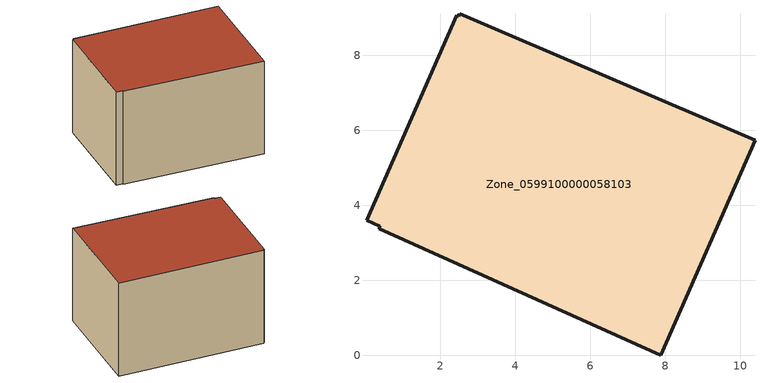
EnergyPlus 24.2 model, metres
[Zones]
Zone_0599100000058103
 floor ground (C_G): 10.39,5.74 7.88,0 0.36,3.38 0.39,3.44 0.03,3.6 2.43,9.06 2.49,9.04 2.52,9.11 z0
 wall outside (C_F): 7.88,0 10.39,5.74 2.52,9.11 2.49,9.04 2.43,9.06 0.03,3.6 0.39,3.44 0.36,3.38 7.88,0 z0:5.83
 roof outside (C_R): 0.03,3.6 0.39,3.44 0.36,3.38 7.88,0 10.39,5.74 2.52,9.11 2.49,9.04 2.43,9.06 z5.83
[BUILDING]
Pand.0599100000058103: North Axis=0; Terrain=City; Loads Convergence Tolerance Value=0.04; Temperature Convergence Tolerance Value=0.4; Solar Distribution=FullExterior; Maximum Number of Warmup Days=25; Minimum Number of Warmup Days=1
[Site:Location]
Rotterdam.The.Hague.AP_ZH_NLD Design_Conditions: Latitude=51.96; Longitude=4.45; Time Zone=1; Elevation=-4.5
[SITE:GROUNDTEMPERATURE:BUILDINGSURFACE]
18, 18, 18, 18, 18, 18, 18, 18, 18, 18, 18, 18
[MATERIAL] Thermal Absorptance=0.9; Solar Absorptance=0.7; Visible Absorptance=0.7
Name | Roughness | Thickness | Conductivity | Density | Specific Heat
G.TI.1946-1964 | MediumSmooth | 0.15 | 1 | 540 | 1210
F.TI.1946-1964 | Rough | 0.3 | 0.857143 | 1920 | 840
R.TI.1946-1964 | MediumRough | 0.2 | 0.277778 | 1500 | 1000
[CONSTRUCTION]
C_G: G.TI.1946-1964
C_F: F.TI.1946-1964
C_R: R.TI.1946-1964
[ZONE]
Zone_0599100000058103: Type=1; Multiplier=1; Ceiling Height=Autocalculate; Volume=Autocalculate; Floor Area=autocalculate; Part of Total Floor Area=Yes
[ZONEINFILTRATION:DESIGNFLOWRATE]
Infil_Zone_0599100000058103: Zone or ZoneList or Space or SpaceList=Zone_0599100000058103; Schedule=AlwaysOn; Design Flow Rate Calculation Method=Flow/Area; Flow Rate per Floor Area=0.003; Constant Term Coefficient=1; Temperature Term Coefficient=0; Velocity Term Coefficient=0; Velocity Squared Term Coefficient=0
[HVACTEMPLATE:ZONE:IDEALLOADSAIRSYSTEM]
Zone_0599100000058103: Maximum Heating Supply Air Temperature=50; Minimum Cooling Supply Air Temperature=13; Maximum Heating Supply Air Humidity Ratio=0.0156; Minimum Cooling Supply Air Humidity Ratio=0.0077; Heating Limit=NoLimit; Cooling Limit=NoLimit; Dehumidification Control Type=ConstantSensibleHeatRatio; Cooling Sensible Heat Ratio=0.7; Dehumidification Setpoint=60; Humidification Control Type=None; Humidification Setpoint=30; Outdoor Air Method=None; Outdoor Air Flow Rate per Person=0.00944; Outdoor Air Flow Rate per Zone Floor Area=0; Outdoor Air Flow Rate per Zone=0; Demand Controlled Ventilation Type=None; Outdoor Air Economizer Type=NoEconomizer; Heat Recovery Type=None; Sensible Heat Recovery Effectiveness=0.7; Latent Heat Recovery Effectiveness=0.65
[ZONECONTROL:THERMOSTAT]
ThermostatControl_Zone_0599100000058103: Zone or ZoneList=Zone_0599100000058103; Control Type Schedule=DualSetpointControlType; Control 1=Thermostat_Zone_0599100000058103; Temperature Difference Between Cutout And Setpoint=0
[THERMOSTATSETPOINT:DUALSETPOINT]
Thermostat_Zone_0599100000058103: Heating Setpoint Temperature Schedule=HeatingSetpoint_Zone_0599100000058103; Cooling Setpoint Temperature Schedule=CoolingSetpoint_Zone_0599100000058103
[SCHEDULE:COMPACT]
HeatingSetpoint_Zone_0599100000058103: Through: 12/31, For: AllDays, Until: 24:00, 21
CoolingSetpoint_Zone_0599100000058103: Through: 12/31, For: AllDays, Until: 24:00, 24
DualSetpointControlType: Through: 12/31, For: AllDays, Until: 24:00, 4
AlwaysOn: Through: 12/31, For: AllDays, Until: 24:00, 1
